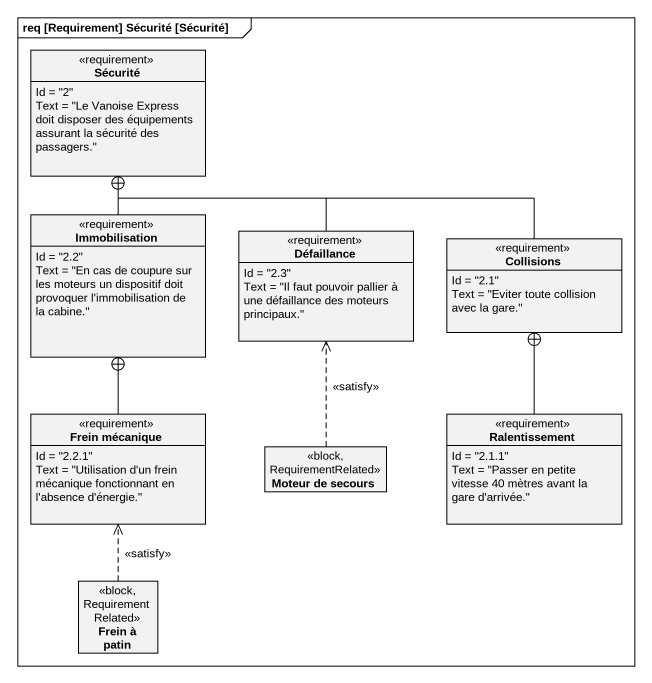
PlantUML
@startuml
mainframe req [Requirement] Sécurité [Sécurité]
hide circle
hide empty members
class Sécurité <<requirement>> {
  Id = "2"
  Text = "Le Vanoise Express doit disposer des équipements assurant la sécurité des passagers."
}
class Immobilisation <<requirement>> {
  Id = "2.2"
  Text = "En cas de coupure sur les moteurs un dispositif doit provoquer l'immobilisation de la cabine."
}
class Défaillance <<requirement>> {
  Id = "2.3"
  Text = "Il faut pouvoir pallier à une défaillance des moteurs principaux."
}
class Collisions <<requirement>> {
  Id = "2.1"
  Text = "Eviter toute collision avec la gare."
}
class "Frein mécanique" as Frein_mécanique <<requirement>> {
  Id = "2.2.1"
  Text = "Utilisation d'un frein mécanique fonctionnant en l'absence d'énergie."
}
class "Moteur de secours" as Moteur_de_secours <<block, RequirementRelated>>
class Ralentissement <<requirement>> {
  Id = "2.1.1"
  Text = "Passer en petite vitesse 40 mètres avant la gare d'arrivée."
}
class "Frein à patin" as Frein_à_patin <<block, RequirementRelated>>
Immobilisation -up-+ Sécurité
Défaillance -up-+ Sécurité
Collisions -left-+ Sécurité
Frein_mécanique -up-+ Immobilisation
Moteur_de_secours .up.> Défaillance : <<satisfy>>
Ralentissement -up-+ Collisions
Frein_à_patin .up.> Frein_mécanique : <<satisfy>>
@enduml
